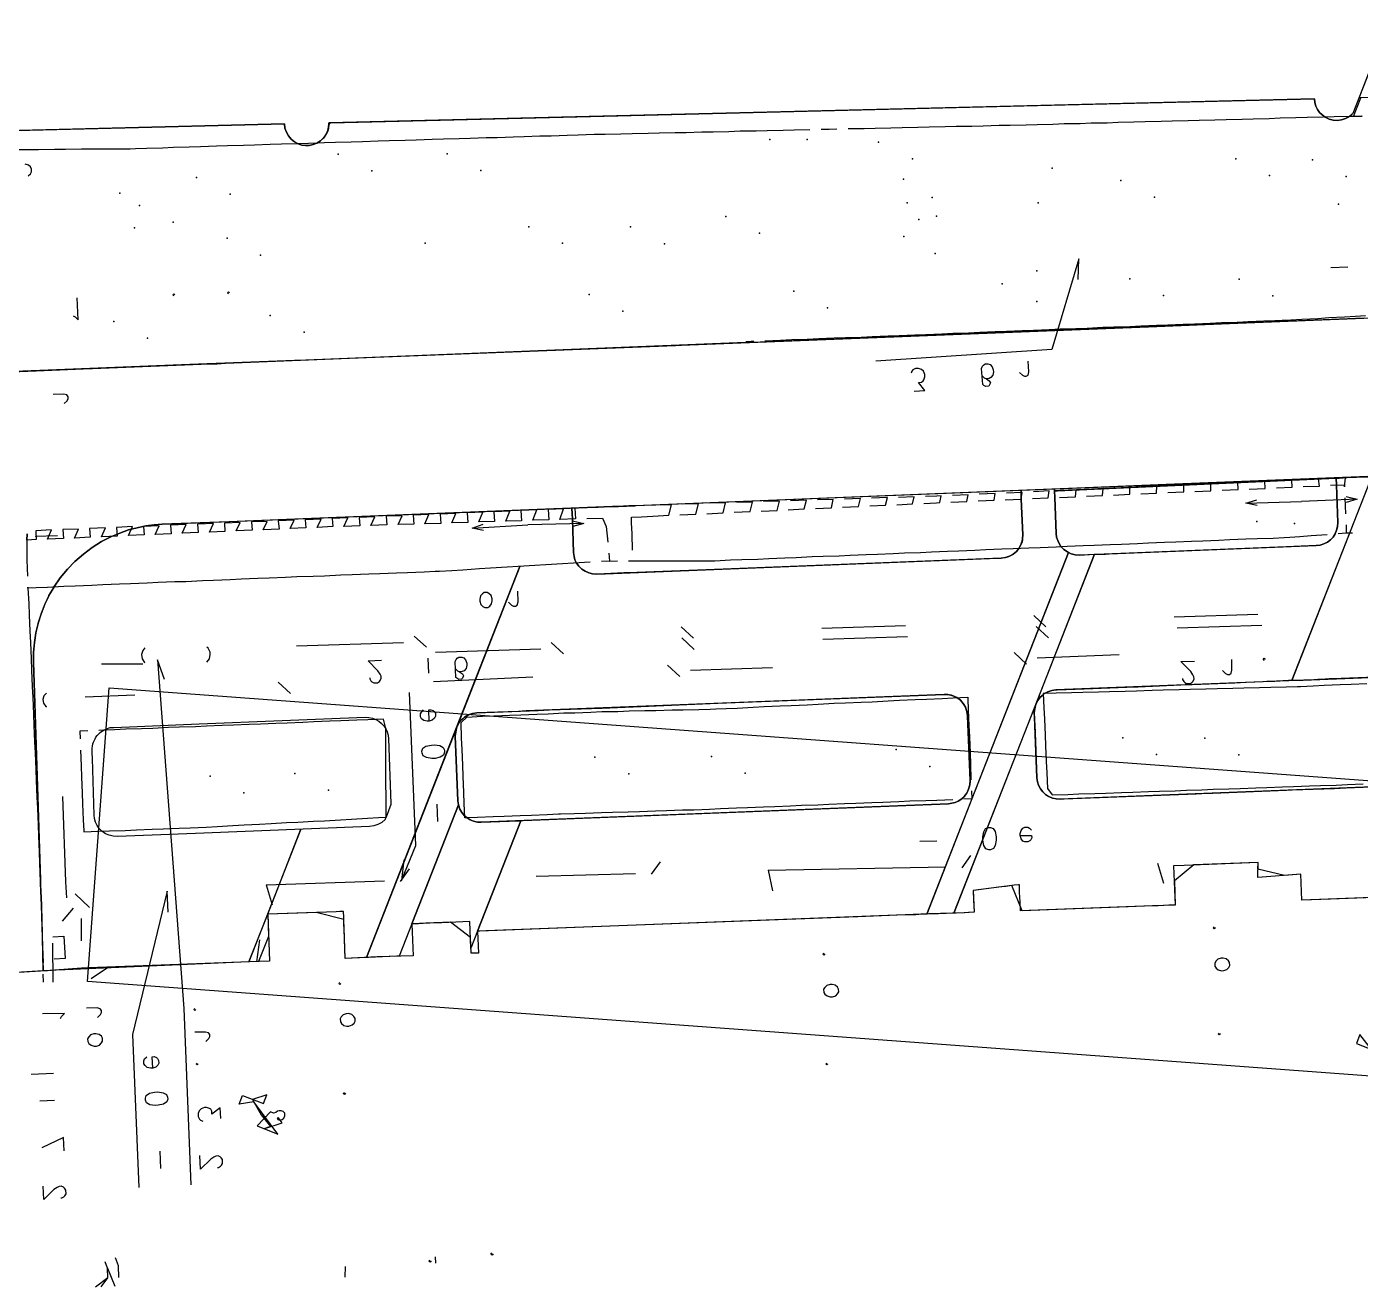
# Model space of a CAD drawing. Header units: metres. Extents: x 131 to 658, y 22 to 173.
# Drawn here: x 245 to 307.7, y 30.3 to 89.5 of the extents above; entities that cross this region are included whole.
import ezdxf

# ---------------------------------------------------------------- set-up
doc = ezdxf.new("R2010")
doc.units = ezdxf.units.M
for name, color, linetype in [('BOUNDARY', 7, 'Continuous'), ('BUILDING', 7, 'Continuous'), ('CURB', 7, 'Continuous'), ('ELECTR_CABLE', 7, 'Continuous'), ('ELECTR_CABLE_COMM', 7, 'Continuous'), ('GAS', 7, 'Continuous'), ('GRASS', 7, 'Continuous'), ('HEAT', 7, 'Continuous'), ('OVERHEAD_POWER_LINE', 7, 'Continuous'), ('ROAD', 7, 'Continuous'), ('SEWER', 7, 'Continuous'), ('SIDEWALK_PATH', 7, 'Continuous'), ('TREE', 7, 'Continuous'), ('WATER_PIPELINE', 7, 'Continuous')]:
    doc.layers.add(name, color=color, linetype=linetype)

msp = doc.modelspace()

# ---------------------------------------------------------------- linework, layer by layer
at = {"layer": 'BOUNDARY'}
msp.add_lwpolyline([(307.935, 48.589), (306.271, 48.522), (304.928, 48.467), (304.928, 48.467), (304.884, 49.699), (304.884, 49.699), (304.118, 49.632), (302.864, 49.932), (302.875, 50.242), (302.875, 50.242), (299.857, 50.131), (298.936, 49.377), (298.969, 48.245), (298.969, 48.245), (297.904, 48.212), (297.904, 48.212), (296.772, 48.167), (295.107, 48.101), (291.778, 47.979), (291.301, 49.155), (289.481, 48.933), (289.481, 48.933), (289.526, 47.901), (289.526, 47.901), (289.06, 47.879), (287.395, 47.823), (284.066, 47.69), (282.402, 47.624), (279.072, 47.502), (277.408, 47.435), (274.079, 47.313), (272.414, 47.246), (269.085, 47.124), (267.421, 47.058), (266.189, 47.013), (266.189, 47.013), (266.234, 45.981), (266.234, 45.981), (265.89, 45.981), (265.89, 45.981), (265.867, 46.714), (264.924, 47.435), (263.115, 47.357), (263.115, 47.357), (263.171, 45.859), (263.171, 45.859), (263.149, 45.859), (261.484, 45.804), (259.975, 45.737), (259.975, 45.737), (259.908, 47.568), (258.61, 47.89), (256.335, 47.812), (256.335, 47.812), (256.369, 46.758), (255.902, 45.593), (252.573, 45.46), (250.909, 45.404), (247.913, 45.293), (247.913, 45.293), (247.58, 45.271), (245.915, 45.16), (242.586, 44.949)], dxfattribs=at)
at = {"layer": 'BUILDING'}
for points in [[(366.981, 35.872), (247.865, 44.644), (248.882, 58.456), (367.998, 49.685)], [(255.681, 39.001), (254.993, 38.89), (255.159, 39.29), (256.135, 38.913), (256.291, 39.323), (255.625, 39.112), (255.625, 39.112), (255.969, 38.502), (256.036, 38.391), (256.468, 37.836), (256.158, 37.736), (257.012, 38.003), (256.879, 38.191), (256.846, 38.247), (256.846, 38.247), (256.779, 38.225), (256.779, 38.225), (256.812, 38.169), (256.812, 38.169), (256.857, 38.158), (256.857, 38.158), (256.968, 38.158), (256.968, 38.158), (257.023, 38.169), (257.023, 38.169), (257.101, 38.225), (257.101, 38.225), (257.145, 38.347), (257.145, 38.347), (257.145, 38.469), (257.145, 38.469), (257.068, 38.546), (257.068, 38.546), (256.968, 38.58), (256.968, 38.58), (256.868, 38.58), (256.868, 38.58), (256.801, 38.558), (256.801, 38.558), (256.724, 38.502), (256.724, 38.502), (256.602, 38.469), (256.602, 38.469), (256.468, 38.524), (255.836, 37.87), (256.812, 37.481)]]:
    msp.add_lwpolyline(points, close=True, dxfattribs=at)
msp.add_lwpolyline([(308.091, 41.598), (307.658, 42.153), (307.502, 41.742), (308.479, 41.354)], dxfattribs=at)
at = {"layer": 'CURB'}
for points in [[(307.713, 85.308), (307.192, 85.297), (306.448, 85.275), (305.927, 85.264), (305.183, 85.242), (304.651, 85.231), (303.907, 85.208), (303.385, 85.186), (302.642, 85.175), (302.12, 85.153), (301.377, 85.142), (300.844, 85.12), (300.101, 85.108), (299.579, 85.086), (298.836, 85.075), (298.314, 85.053), (297.571, 85.042), (297.038, 85.02), (296.295, 85.009), (295.773, 84.986), (295.03, 84.975), (294.508, 84.953), (293.754, 84.942), (293.232, 84.92), (292.488, 84.909), (291.967, 84.887), (291.223, 84.875), (290.702, 84.864), (289.947, 84.842), (289.426, 84.831), (288.682, 84.82), (288.161, 84.809), (287.417, 84.787), (286.885, 84.776), (286.141, 84.764), (285.62, 84.753), (284.876, 84.731), (284.355, 84.72), (283.611, 84.709)], [(281.813, 84.665), (281.07, 84.654), (280.548, 84.642), (279.805, 84.62), (279.283, 84.609), (278.54, 84.598), (278.007, 84.576), (277.264, 84.565), (276.742, 84.554), (275.999, 84.531), (275.477, 84.52), (274.734, 84.509), (274.212, 84.498), (273.458, 84.476), (272.936, 84.465), (272.193, 84.454), (271.671, 84.443), (270.927, 84.42), (270.406, 84.398), (269.662, 84.376), (269.13, 84.365), (268.386, 84.343), (267.865, 84.321), (267.121, 84.298), (266.6, 84.287), (265.856, 84.265), (265.335, 84.243), (264.591, 84.221), (264.07, 84.21), (263.315, 84.187), (262.794, 84.165), (262.05, 84.143), (261.529, 84.132), (260.785, 84.11), (260.263, 84.088), (259.52, 84.065), (258.998, 84.054), (258.255, 84.021), (257.722, 84.01), (256.979, 83.988), (256.457, 83.977), (255.714, 83.943), (255.192, 83.932), (254.449, 83.91), (253.927, 83.899), (253.184, 83.866), (252.651, 83.855), (251.908, 83.832), (251.386, 83.81), (250.643, 83.788), (250.121, 83.777), (249.877, 83.766), (249.877, 83.766), (249.378, 83.766), (248.856, 83.766), (248.101, 83.755), (247.58, 83.755), (246.836, 83.744), (246.315, 83.744), (245.571, 83.732), (245.05, 83.732), (244.306, 83.721)], [(282.712, 84.687), (282.335, 84.676)], [(283.078, 84.698), (282.712, 84.687)], [(279.694, 74.755), (280.437, 74.788), (280.959, 74.811), (281.691, 74.833), (282.224, 74.855), (282.956, 74.888), (283.478, 74.911), (284.221, 74.933), (284.743, 74.955), (285.486, 74.988), (286.008, 75.01), (286.74, 75.033), (287.262, 75.055), (288.005, 75.088), (288.527, 75.11), (289.27, 75.132), (289.792, 75.155), (290.524, 75.188), (291.057, 75.21), (291.789, 75.232), (292.311, 75.255), (293.054, 75.288), (293.576, 75.31), (294.02, 75.321), (294.02, 75.321), (294.308, 75.332), (294.841, 75.354), (295.573, 75.388), (296.095, 75.41), (296.838, 75.432), (297.36, 75.454), (298.092, 75.488), (298.625, 75.51), (299.357, 75.532), (299.879, 75.554), (300.622, 75.587), (301.144, 75.61), (301.887, 75.632), (302.409, 75.654), (303.141, 75.687), (303.663, 75.71), (304.007, 75.721), (304.007, 75.721), (304.029, 75.721), (304.029, 75.721), (304.406, 75.743), (304.928, 75.776), (305.671, 75.809), (306.193, 75.843), (306.925, 75.887), (307.447, 75.909), (307.913, 75.943)], [(278.806, 74.722), (279.05, 74.733), (279.05, 74.733), (279.106, 74.733), (279.106, 74.733), (279.172, 74.733)], [(306.271, 67.964), (306.925, 67.986), (306.925, 67.986), (306.936, 67.897), (306.981, 68.319), (306.237, 68.286)], [(308.246, 68.375), (307.502, 68.352)], [(292.267, 67.343), (293.01, 67.376), (293.054, 67.698), (292.311, 67.664)], [(293.532, 67.398), (294.286, 67.431), (294.319, 67.753), (293.576, 67.72)], [(294.808, 67.454), (295.562, 67.487), (295.584, 67.809), (294.841, 67.775)], [(296.084, 67.509), (296.838, 67.542), (296.85, 67.864), (296.106, 67.831)], [(297.36, 67.565), (298.103, 67.598), (298.115, 67.92), (297.371, 67.886)], [(298.625, 67.62), (299.38, 67.653), (299.38, 67.975), (298.636, 67.942)], [(299.901, 67.675), (300.656, 67.709), (300.645, 68.042), (299.901, 68.008)], [(301.177, 67.731), (301.932, 67.764), (301.921, 68.097), (301.177, 68.064)], [(302.453, 67.786), (303.197, 67.82), (303.186, 68.153), (302.442, 68.119)], [(303.73, 67.842), (304.473, 67.875), (304.451, 68.208), (303.707, 68.175)], [(304.995, 67.909), (305.749, 67.931), (305.716, 68.264), (304.972, 68.23)], [(273.48, 64.923), (273.458, 65.678), (273.435, 66.2), (273.435, 66.211), (273.435, 66.211), (273.424, 66.466), (273.424, 66.466), (273.901, 66.488), (274.434, 66.51), (275.178, 66.555), (275.311, 67.054), (274.567, 67.032), (274.046, 67.021), (273.302, 66.999), (272.781, 66.976), (272.747, 66.976), (272.747, 66.976), (272.037, 66.943), (271.516, 66.921), (270.772, 66.888), (270.805, 66.388), (270.062, 66.355), (270.239, 66.865), (269.507, 66.832), (269.54, 66.344), (268.797, 66.322), (268.974, 66.81), (268.231, 66.777), (268.264, 66.299), (267.521, 66.277), (267.709, 66.754), (266.966, 66.721), (266.999, 66.266), (266.256, 66.244), (266.444, 66.699), (265.701, 66.666), (265.734, 66.222), (264.991, 66.2), (265.179, 66.643), (264.436, 66.61), (264.469, 66.177), (263.726, 66.155), (263.914, 66.588), (263.171, 66.566), (263.204, 66.144), (262.461, 66.122), (262.649, 66.532), (261.906, 66.51), (261.928, 66.1), (261.185, 66.078), (261.373, 66.477), (260.641, 66.455), (260.663, 66.055), (259.919, 66.033), (260.108, 66.433), (259.365, 66.399), (259.398, 66.022), (258.654, 65.989), (258.843, 66.377), (258.1, 66.344), (258.133, 65.967), (257.389, 65.933), (257.578, 66.322), (256.835, 66.288), (256.868, 65.911), (256.124, 65.878), (256.313, 66.266), (255.57, 66.244), (255.603, 65.856), (254.859, 65.822), (255.048, 66.222), (254.305, 66.188), (254.327, 65.8), (253.594, 65.767), (253.783, 66.166), (253.039, 66.144), (253.062, 65.745), (252.318, 65.711), (252.507, 66.122), (251.763, 66.089), (251.797, 65.689), (251.053, 65.656), (251.242, 66.066), (250.498, 66.033), (250.532, 65.634), (249.788, 65.6), (249.977, 66.022), (249.233, 65.989), (249.267, 65.578), (248.523, 65.545), (248.712, 65.967), (247.968, 65.933), (248.002, 65.523), (247.258, 65.489), (247.447, 65.911), (246.703, 65.889), (246.737, 65.467), (245.993, 65.434), (246.182, 65.867), (245.438, 65.833), (245.46, 65.412), (245.017, 65.39), (245.017, 65.39), (245.039, 65.678), (245.017, 65.39), (245.017, 65.101), (245.017, 65.101), (245.017, 65.001), (245.017, 64.48), (245.017, 64.446), (245.017, 64.446), (245.05, 63.703)], [(275.699, 66.577), (276.454, 66.61), (276.576, 67.098), (275.832, 67.076)], [(276.975, 66.632), (277.73, 66.666), (277.852, 67.143), (277.108, 67.121)], [(278.251, 66.699), (279.006, 66.732), (279.117, 67.176), (278.373, 67.154)], [(279.527, 66.754), (280.271, 66.788), (280.382, 67.221), (279.638, 67.198)], [(280.792, 66.81), (281.547, 66.854), (281.647, 67.265), (280.903, 67.232)], [(282.069, 66.876), (282.823, 66.91), (282.912, 67.298), (282.168, 67.276)], [(283.345, 66.932), (284.099, 66.965), (284.188, 67.343), (283.445, 67.32)], [(284.621, 66.999), (285.364, 67.032), (285.453, 67.387), (284.71, 67.354)], [(285.897, 67.054), (286.64, 67.087), (286.718, 67.42), (285.975, 67.398)], [(287.162, 67.11), (287.761, 67.143), (287.761, 67.143), (287.917, 67.154), (287.983, 67.465), (287.783, 67.454), (287.783, 67.454), (287.24, 67.442)], [(288.438, 67.176), (289.193, 67.209), (289.248, 67.52), (288.505, 67.487)], [(289.714, 67.232), (290.469, 67.265), (290.513, 67.576), (289.77, 67.542)], [(290.99, 67.287), (291.734, 67.32), (291.778, 67.631), (291.046, 67.598)], [(306.948, 67.376), (306.981, 66.621)], [(271.327, 66.399), (272.07, 66.422), (272.237, 66.033), (272.315, 65.301)], [(307.003, 66.1), (307.014, 65.722)], [(273.291, 64.413), (273.502, 64.413), (273.513, 64.413), (274.268, 64.413), (274.789, 64.413), (275.544, 64.413), (276.065, 64.413), (276.82, 64.413), (277.341, 64.424), (278.085, 64.457), (278.618, 64.48), (279.361, 64.502), (279.883, 64.524), (280.637, 64.557), (281.159, 64.579), (281.913, 64.613), (282.435, 64.635), (283.189, 64.657), (283.711, 64.679), (284.454, 64.713), (284.987, 64.735), (285.731, 64.768), (286.263, 64.79), (287.007, 64.813), (287.528, 64.835), (288.283, 64.868), (288.804, 64.89), (289.559, 64.923), (290.08, 64.946), (290.835, 64.979), (291.357, 64.99), (292.1, 65.023), (292.633, 65.046), (293.376, 65.079), (293.898, 65.101), (294.652, 65.134), (295.174, 65.157), (295.928, 65.179), (296.45, 65.201), (297.205, 65.234), (297.726, 65.256), (298.47, 65.29), (299.002, 65.312), (299.746, 65.334), (300.267, 65.356), (301.022, 65.39), (301.543, 65.412), (302.298, 65.445), (302.82, 65.467), (303.574, 65.489), (304.096, 65.512), (304.362, 65.523), (304.362, 65.523), (304.839, 65.567), (305.361, 65.6), (306.115, 65.656)], [(307.014, 65.722), (306.637, 65.689)], [(307.303, 65.722), (307.014, 65.722)], [(272.359, 64.779), (272.403, 64.402)], [(271.482, 64.346), (270.706, 64.302), (270.184, 64.269), (269.407, 64.224), (268.886, 64.191), (268.109, 64.147), (267.587, 64.113), (266.811, 64.069), (266.289, 64.036), (265.512, 63.98), (264.98, 63.947), (264.414, 63.914), (264.414, 63.914), (264.203, 63.914), (263.681, 63.891), (262.905, 63.858), (262.383, 63.836), (261.606, 63.803), (261.085, 63.792), (260.308, 63.758), (259.775, 63.736), (258.998, 63.703), (258.477, 63.681), (257.7, 63.658), (257.179, 63.636), (256.402, 63.603), (255.869, 63.581), (255.092, 63.547), (254.571, 63.525), (253.794, 63.492), (253.273, 63.47), (252.496, 63.436), (251.974, 63.425), (251.186, 63.392), (250.665, 63.37), (249.888, 63.337), (249.366, 63.314), (248.59, 63.281), (248.068, 63.259), (247.291, 63.226), (246.759, 63.203), (245.982, 63.17), (245.46, 63.148), (245.072, 63.137), (245.072, 63.181), (245.072, 63.137), (245.072, 63.137), (245.105, 62.405), (245.128, 61.883), (245.161, 61.106), (245.183, 60.585), (245.216, 59.808), (245.238, 59.286), (245.272, 58.51), (245.294, 57.988), (245.327, 57.211), (245.349, 56.69), (245.383, 55.913), (245.405, 55.391), (245.438, 54.615), (245.46, 54.093), (245.494, 53.316), (245.516, 52.795), (245.549, 52.018), (245.571, 51.496), (245.594, 50.72), (245.616, 50.198), (245.649, 49.421), (245.671, 48.9), (245.705, 48.245), (245.705, 48.245), (245.705, 48.123), (245.727, 47.601), (245.738, 46.825), (245.76, 46.303), (245.782, 45.526)], [(272.403, 64.402), (272.015, 64.38)], [(272.403, 64.402), (272.77, 64.413)], [(307.98, 58.643), (307.247, 58.609), (306.726, 58.587), (305.982, 58.554), (305.461, 58.532), (304.861, 58.498), (304.861, 58.498), (304.728, 58.498), (304.196, 58.487), (303.463, 58.465), (302.942, 58.454), (302.198, 58.432), (301.677, 58.421), (300.944, 58.399), (300.412, 58.387), (299.679, 58.365), (299.158, 58.354), (298.414, 58.332), (297.893, 58.321), (297.16, 58.299), (296.628, 58.276), (295.895, 58.265), (295.374, 58.243), (294.63, 58.232), (294.109, 58.21), (293.376, 58.199), (292.844, 58.177), (292.777, 58.177), (292.777, 58.177), (292.81, 57.511), (292.832, 56.978), (292.866, 56.246), (292.888, 55.724), (292.921, 54.981), (292.943, 54.459), (292.977, 53.727), (293.199, 53.416), (293.931, 53.438), (294.453, 53.461), (295.196, 53.483), (295.718, 53.505), (296.45, 53.527), (296.983, 53.549), (297.715, 53.571), (298.237, 53.594), (298.98, 53.616), (299.502, 53.638), (300.234, 53.66), (300.767, 53.682), (301.499, 53.705), (302.021, 53.727), (302.764, 53.749), (303.286, 53.771), (304.018, 53.793), (304.54, 53.816), (305.283, 53.838), (305.805, 53.86), (306.537, 53.882), (307.07, 53.904), (307.802, 53.938)], [(288.527, 53.194), (287.783, 53.161), (287.262, 53.139), (286.507, 53.117), (285.986, 53.094), (285.242, 53.061), (284.721, 53.039), (283.966, 53.017), (283.445, 52.994), (282.701, 52.961), (282.18, 52.939), (281.425, 52.917), (280.903, 52.895), (280.16, 52.861), (279.638, 52.839), (278.884, 52.806), (278.362, 52.795), (277.619, 52.761), (277.097, 52.739), (276.354, 52.706), (275.821, 52.695), (275.078, 52.673), (274.556, 52.65), (273.813, 52.628), (273.28, 52.606), (272.536, 52.584), (272.015, 52.573), (271.271, 52.539), (270.739, 52.528), (270.095, 52.506), (270.095, 52.506), (269.995, 52.506), (269.474, 52.484), (268.73, 52.451), (268.198, 52.44), (267.454, 52.406), (266.933, 52.384), (266.189, 52.362), (265.657, 52.34), (265.601, 52.34), (265.601, 52.34), (265.568, 53.017), (265.546, 53.538), (265.523, 54.293), (265.501, 54.814), (265.468, 55.558), (265.446, 56.079), (265.423, 56.823), (265.69, 57.078), (266.433, 57.111), (266.966, 57.134), (267.709, 57.167), (268.231, 57.178), (268.974, 57.211), (269.507, 57.233), (270.251, 57.267), (270.772, 57.278), (271.516, 57.311), (272.037, 57.333), (272.792, 57.344), (273.313, 57.367), (274.057, 57.378), (274.578, 57.389), (275.333, 57.411), (275.854, 57.422), (276.598, 57.433), (277.131, 57.444), (277.386, 57.455), (277.386, 57.455), (277.874, 57.478), (278.396, 57.5), (279.139, 57.533), (279.661, 57.566), (280.415, 57.6), (280.937, 57.622), (281.68, 57.655), (282.202, 57.677), (282.945, 57.722), (283.478, 57.744), (284.221, 57.777), (284.743, 57.799), (285.486, 57.833), (286.019, 57.866), (286.763, 57.899), (287.284, 57.921), (288.028, 57.955), (288.549, 57.977), (289.226, 58.01), (289.226, 58.01), (289.226, 57.932), (289.248, 57.411), (289.282, 56.667), (289.304, 56.146), (289.337, 55.391), (289.359, 54.87), (289.381, 54.126)], [(247.88, 56.434), (247.513, 56.412)], [(247.513, 56.412), (247.524, 56.046)], [(247.547, 55.524), (247.569, 54.781), (247.591, 54.259), (247.624, 53.516), (247.635, 52.994), (247.669, 52.251), (247.691, 51.729), (247.691, 51.685), (247.691, 51.685), (248.379, 51.707), (248.9, 51.729), (249.644, 51.752), (250.165, 51.774), (250.909, 51.807), (251.43, 51.818), (252.174, 51.851), (252.695, 51.874), (253.062, 51.885), (253.062, 51.885), (253.439, 51.907), (253.961, 51.929), (254.704, 51.974), (255.226, 52.007), (255.958, 52.04), (256.491, 52.073), (257.223, 52.118), (257.745, 52.14), (258.488, 52.184), (259.01, 52.207), (259.753, 52.251), (260.275, 52.284), (261.018, 52.318), (261.54, 52.351), (261.895, 52.373), (261.895, 52.373), (261.895, 52.75), (261.895, 53.283), (261.884, 54.015), (261.884, 54.548), (261.884, 55.28), (261.884, 55.813), (261.884, 56.545), (261.784, 56.978), (261.04, 56.945), (260.519, 56.923), (259.775, 56.901), (259.254, 56.878), (258.51, 56.845), (257.989, 56.823), (257.245, 56.79), (256.724, 56.778), (255.991, 56.745), (255.459, 56.723), (254.726, 56.69), (254.194, 56.679), (253.461, 56.645), (252.94, 56.623), (252.196, 56.601), (251.675, 56.579), (250.931, 56.545), (250.41, 56.523), (249.666, 56.501), (249.145, 56.479), (248.401, 56.446)], [(289.404, 53.605), (289.426, 53.227)], [(289.426, 53.227), (289.048, 53.216)], [(245.804, 44.616), (245.793, 44.994)]]:
    msp.add_lwpolyline(points, dxfattribs=at)
at = {"layer": 'ELECTR_CABLE'}
for points in [[(245.083, 82.512), (245.183, 82.601), (245.183, 82.601), (245.238, 82.689), (245.238, 82.689), (245.238, 82.823), (245.238, 82.823), (245.183, 82.922), (245.183, 82.922), (245.094, 83.011), (245.094, 83.011), (244.939, 83.056)], [(247.203, 75.92), (247.291, 75.876), (247.291, 75.876), (247.436, 75.732), (247.436, 75.732), (247.391, 76.775)], [(251.93, 76.864), (251.885, 76.908), (251.885, 76.908), (251.93, 76.963), (251.93, 76.963), (251.974, 76.908)], [(254.493, 76.963), (254.449, 77.008), (254.449, 77.008), (254.493, 77.063), (254.493, 77.063), (254.538, 77.008)], [(246.77, 71.803), (246.914, 71.937), (246.914, 71.937), (246.958, 72.036), (246.958, 72.036), (246.958, 72.125), (246.958, 72.125), (246.903, 72.214), (246.903, 72.214), (246.759, 72.247), (246.759, 72.247), (246.259, 72.236)], [(245.416, 65.578), (246.459, 65.6)], [(246.259, 44.616), (246.237, 46.447)], [(246.603, 42.907), (246.648, 43.007), (246.648, 43.007), (246.792, 43.141), (246.792, 43.141), (245.749, 43.129)], [(259.98, 30.755), (259.997, 31.256)]]:
    msp.add_lwpolyline(points, dxfattribs=at)
at = {"layer": 'ELECTR_CABLE_COMM'}
for points in [[(266.544, 62.227), (266.677, 62.227), (266.677, 62.227), (266.766, 62.282), (266.766, 62.282), (266.844, 62.393), (266.844, 62.393), (266.888, 62.538), (266.888, 62.538), (266.877, 62.638), (266.877, 62.638), (266.833, 62.793), (266.833, 62.793), (266.733, 62.882), (266.733, 62.882), (266.644, 62.926), (266.644, 62.926), (266.511, 62.926), (266.511, 62.926), (266.422, 62.871), (266.422, 62.871), (266.333, 62.771), (266.333, 62.771), (266.3, 62.615), (266.3, 62.615), (266.3, 62.515), (266.3, 62.515), (266.356, 62.371), (266.356, 62.371), (266.444, 62.271), (266.444, 62.271), (266.544, 62.227)], [(267.654, 62.471), (267.798, 62.327), (267.798, 62.327), (267.887, 62.282), (267.887, 62.282), (267.976, 62.282), (267.976, 62.282), (268.064, 62.338), (268.064, 62.338), (268.098, 62.493), (268.098, 62.493), (268.087, 62.993)], [(292.333, 61.85), (292.899, 61.317)], [(298.925, 61.783), (302.864, 61.916)], [(263.215, 60.884), (263.792, 60.352)], [(275.766, 61.317), (276.343, 60.784)], [(275.799, 60.795), (276.376, 60.252)], [(282.368, 61.25), (286.308, 61.384)], [(282.424, 60.729), (286.396, 60.862)], [(292.444, 61.328), (293.021, 60.795)], [(299.069, 61.262), (303.041, 61.395)], [(250.565, 60.329), (250.465, 60.207), (250.465, 60.207), (250.41, 60.019), (250.41, 60.019), (250.432, 59.819), (250.432, 59.819), (250.543, 59.641), (250.543, 59.641), (250.565, 59.619)], [(253.639, 60.008), (253.628, 60.119), (253.628, 60.119), (253.539, 60.307), (253.539, 60.307), (253.472, 60.363)], [(257.689, 60.418), (262.716, 60.585)], [(264.225, 60.119), (269.163, 60.285)], [(269.662, 60.585), (270.239, 60.052)], [(250.465, 59.564), (248.534, 59.564)], [(251.486, 58.842), (251.153, 59.763), (251.153, 59.763), (252.396, 43.385), (252.396, 43.385), (252.729, 35.095)], [(253.483, 59.653), (253.594, 59.819), (253.594, 59.819), (253.639, 60.008)], [(261.129, 58.92), (261.129, 58.876), (261.129, 58.876), (261.185, 58.776), (261.185, 58.776), (261.229, 58.731), (261.229, 58.731), (261.318, 58.687), (261.318, 58.687), (261.495, 58.687), (261.495, 58.687), (261.584, 58.743), (261.584, 58.743), (261.628, 58.798), (261.628, 58.798), (261.673, 58.898), (261.673, 58.898), (261.673, 58.998), (261.673, 58.998), (261.617, 59.098), (261.617, 59.098), (261.517, 59.242), (261.517, 59.242), (261.051, 59.719), (261.051, 59.719), (261.684, 59.752)], [(263.914, 59.142), (263.881, 59.841)], [(265.157, 59.342), (265.257, 59.242), (265.257, 59.242), (265.346, 59.198), (265.346, 59.198), (265.49, 59.109), (265.49, 59.109), (265.534, 59.009), (265.534, 59.009), (265.49, 58.909), (265.49, 58.909), (265.446, 58.854), (265.446, 58.854), (265.312, 58.842), (265.312, 58.842), (265.224, 58.898), (265.224, 58.898), (265.179, 58.942), (265.179, 58.942), (265.146, 59.686), (265.146, 59.686), (265.19, 59.786), (265.19, 59.786), (265.235, 59.841), (265.235, 59.841), (265.324, 59.897), (265.324, 59.897), (265.457, 59.897), (265.457, 59.897), (265.546, 59.852), (265.546, 59.852), (265.634, 59.763), (265.634, 59.763), (265.69, 59.608), (265.69, 59.608), (265.69, 59.508), (265.69, 59.508), (265.657, 59.364), (265.657, 59.364), (265.568, 59.253), (265.568, 59.253), (265.479, 59.209), (265.479, 59.209), (265.346, 59.198)], [(291.412, 60.107), (291.989, 59.564)], [(292.488, 59.863), (296.339, 60.008)], [(299.324, 58.887), (299.324, 58.842), (299.324, 58.842), (299.38, 58.743), (299.38, 58.743), (299.424, 58.698), (299.424, 58.698), (299.513, 58.654), (299.513, 58.654), (299.69, 58.654), (299.69, 58.654), (299.779, 58.709), (299.779, 58.709), (299.823, 58.765), (299.823, 58.765), (299.868, 58.865), (299.868, 58.865), (299.857, 58.965), (299.857, 58.965), (299.812, 59.064), (299.812, 59.064), (299.712, 59.209), (299.712, 59.209), (299.246, 59.686), (299.246, 59.686), (299.879, 59.708)], [(301.199, 59.264), (301.344, 59.12), (301.344, 59.12), (301.432, 59.075), (301.432, 59.075), (301.521, 59.075), (301.521, 59.075), (301.61, 59.131), (301.61, 59.131), (301.643, 59.275), (301.643, 59.275), (301.632, 59.775)], [(303.164, 59.741), (303.108, 59.786), (303.108, 59.786), (303.152, 59.841), (303.152, 59.841), (303.208, 59.786)], [(264.125, 58.754), (268.797, 58.965)], [(275.122, 59.508), (275.699, 58.976)], [(276.198, 59.275), (280.049, 59.408)], [(256.823, 58.709), (257.401, 58.177)], [(245.938, 58.199), (245.815, 58.066), (245.815, 58.066), (245.771, 57.899), (245.771, 57.899), (245.804, 57.722), (245.804, 57.722), (245.915, 57.566), (245.915, 57.566), (245.938, 57.555)], [(247.757, 58.021), (250.088, 58.121)], [(246.892, 48.578), (246.847, 49.333), (246.847, 49.333), (246.714, 53.338)], [(246.692, 47.49), (247.214, 48.09)], [(248.334, 42.963), (248.479, 43.107), (248.479, 43.107), (248.534, 43.196), (248.534, 43.196), (248.523, 43.285), (248.523, 43.285), (248.468, 43.374), (248.468, 43.374), (248.323, 43.418), (248.323, 43.418), (247.824, 43.396)], [(252.962, 43.34), (252.917, 43.296), (252.917, 43.296), (252.862, 43.34), (252.862, 43.34), (252.917, 43.385)], [(248.579, 41.853), (248.567, 41.986), (248.567, 41.986), (248.523, 42.075), (248.523, 42.075), (248.412, 42.164), (248.412, 42.164), (248.268, 42.197), (248.268, 42.197), (248.168, 42.197), (248.168, 42.197), (248.013, 42.142), (248.013, 42.142), (247.924, 42.053), (247.924, 42.053), (247.868, 41.964), (247.868, 41.964), (247.88, 41.831), (247.88, 41.831), (247.935, 41.742), (247.935, 41.742), (248.035, 41.654), (248.035, 41.654), (248.19, 41.609), (248.19, 41.609), (248.29, 41.62), (248.29, 41.62), (248.434, 41.665), (248.434, 41.665), (248.534, 41.765), (248.534, 41.765), (248.579, 41.853)], [(253.428, 41.831), (253.572, 41.975), (253.572, 41.975), (253.617, 42.064), (253.617, 42.064), (253.617, 42.153), (253.617, 42.153), (253.561, 42.242), (253.561, 42.242), (253.406, 42.275), (253.406, 42.275), (252.906, 42.264)], [(253.073, 40.777), (253.028, 40.733), (253.028, 40.733), (252.973, 40.777), (252.973, 40.777), (253.017, 40.821)], [(254.127, 38.214), (254.105, 38.713), (254.105, 38.713), (253.716, 38.424), (253.716, 38.424), (253.716, 38.558), (253.716, 38.558), (253.661, 38.646), (253.661, 38.646), (253.605, 38.691), (253.605, 38.691), (253.461, 38.724), (253.461, 38.724), (253.361, 38.724), (253.361, 38.724), (253.206, 38.669), (253.206, 38.669), (253.117, 38.58), (253.117, 38.58), (253.073, 38.447), (253.073, 38.447), (253.073, 38.313), (253.073, 38.313), (253.128, 38.18), (253.128, 38.18), (253.184, 38.136), (253.184, 38.136), (253.284, 38.092)], [(253.972, 35.917), (254.027, 35.917), (254.027, 35.917), (254.116, 35.972), (254.116, 35.972), (254.171, 36.016), (254.171, 36.016), (254.216, 36.105), (254.216, 36.105), (254.205, 36.283), (254.205, 36.283), (254.149, 36.371), (254.149, 36.371), (254.105, 36.416), (254.105, 36.416), (254.005, 36.46), (254.005, 36.46), (253.905, 36.449), (253.905, 36.449), (253.805, 36.405), (253.805, 36.405), (253.661, 36.305), (253.661, 36.305), (253.173, 35.839), (253.173, 35.839), (253.15, 36.471)], [(264.014, 31.522), (263.97, 31.467), (263.97, 31.467), (263.914, 31.511), (263.914, 31.511), (263.959, 31.555)], [(264.236, 31.411), (264.225, 31.711)], [(266.922, 31.855), (266.877, 31.8), (266.877, 31.8), (266.822, 31.844), (266.822, 31.844), (266.866, 31.899)]]:
    msp.add_lwpolyline(points, dxfattribs=at)
at = {"layer": 'GAS'}
for points in [[(247.591, 46.569), (247.591, 47.613)], [(246.237, 46.747), (246.759, 46.78), (246.759, 46.78), (246.825, 45.726), (246.825, 45.726), (246.304, 45.693)], [(248.856, 45.327), (248.035, 44.783)], [(246.27, 40.322), (245.227, 40.278)], [(246.326, 39.057), (245.627, 39.035)], [(246.77, 36.693), (246.748, 37.326), (246.748, 37.326), (245.716, 36.838)], [(246.614, 34.485), (246.659, 34.485), (246.659, 34.485), (246.759, 34.541), (246.759, 34.541), (246.803, 34.585), (246.803, 34.585), (246.859, 34.674), (246.859, 34.674), (246.847, 34.851), (246.847, 34.851), (246.792, 34.94), (246.792, 34.94), (246.737, 34.984), (246.737, 34.984), (246.637, 35.029), (246.637, 35.029), (246.537, 35.018), (246.537, 35.018), (246.437, 34.973), (246.437, 34.973), (246.293, 34.873), (246.293, 34.873), (245.815, 34.407), (245.815, 34.407), (245.793, 35.04)]]:
    msp.add_lwpolyline(points, dxfattribs=at)
at = {"layer": 'GRASS'}
for points in [[(238.114, 84.476), (250.265, 84.776), (257.123, 84.942), (257.145, 84.742), (257.212, 84.554), (257.312, 84.387), (257.434, 84.232), (257.589, 84.11), (257.767, 84.01), (257.933, 83.954), (258.111, 83.932), (258.288, 83.932), (258.466, 83.977), (258.643, 84.043), (258.81, 84.143), (258.954, 84.276), (259.065, 84.432), (259.133, 84.568), (259.159, 84.635), (259.176, 84.72), (259.198, 84.798), (259.209, 84.942), (259.209, 84.998), (259.231, 84.998), (259.276, 84.998), (259.287, 84.998), (259.298, 84.998), (272.148, 85.308), (292.5, 85.808), (305.516, 86.129), (305.538, 85.952), (305.583, 85.785), (305.66, 85.63), (305.76, 85.486), (305.882, 85.364), (306.027, 85.264), (306.204, 85.175), (306.393, 85.12), (306.592, 85.108), (306.792, 85.131), (306.981, 85.197), (307.158, 85.286), (307.768, 85.308), (307.347, 85.297), (307.702, 86.174)], [(307.857, 75.82), (304.007, 75.665), (303.985, 75.665), (293.998, 75.266), (279.084, 74.678), (279.028, 74.678), (278.784, 74.666), (278.407, 74.655), (258.122, 73.845), (257.6, 73.823), (252.673, 73.634), (238.159, 73.057)], [(318.111, 54.193), (305.472, 53.694), (293.565, 53.216), (293.387, 53.227), (293.21, 53.261), (293.043, 53.338), (292.977, 53.372), (292.888, 53.438), (292.755, 53.56), (292.644, 53.705), (292.555, 53.871), (292.5, 54.038), (292.477, 54.226), (292.366, 57.089), (292.355, 57.267), (292.366, 57.322), (292.378, 57.466), (292.389, 57.544), (292.422, 57.666), (292.511, 57.844), (292.533, 57.877), (292.633, 58.01), (292.666, 58.032), (292.788, 58.143), (292.832, 58.177), (292.999, 58.265), (293.176, 58.321), (293.365, 58.354), (293.432, 58.354), (294.697, 58.399), (296.705, 58.487), (297.238, 58.498), (299.246, 58.587), (299.768, 58.609), (301.776, 58.687), (302.309, 58.709), (304.318, 58.787), (304.983, 58.809), (317.9, 59.32)]]:
    msp.add_lwpolyline(points, dxfattribs=at)
for points in [[(306.526, 68.308), (293.31, 67.709), (293.299, 67.798), (293.343, 67.798), (306.537, 68.319), (306.537, 68.308)], [(293.398, 65.534), (293.387, 65.7), (293.321, 67.387), (293.31, 67.709), (293.443, 67.709), (306.537, 68.308), (306.548, 67.975), (306.615, 66.222), (306.604, 66.033), (306.57, 65.889), (306.559, 65.856), (306.493, 65.678), (306.393, 65.534), (306.271, 65.401), (306.126, 65.29), (305.96, 65.212), (305.793, 65.157), (305.605, 65.134), (304.184, 65.079), (294.475, 64.69), (294.275, 64.702), (294.086, 64.746), (293.909, 64.835), (293.742, 64.946), (293.609, 65.09), (293.52, 65.223), (293.454, 65.378)], [(271.604, 63.803), (271.427, 63.847), (271.249, 63.925), (271.094, 64.025), (270.961, 64.158), (270.85, 64.313), (270.772, 64.469), (270.728, 64.624), (270.706, 64.801), (270.65, 66.377), (270.628, 66.888), (270.628, 66.899), (271.859, 66.942), (272.414, 66.965), (272.536, 66.965), (272.814, 66.976), (273.583, 67.007), (273.635, 67.01), (273.648, 67.01), (287.828, 67.576), (291.734, 67.731), (291.734, 67.631), (291.745, 67.32), (291.812, 65.634), (291.8, 65.467), (291.8, 65.423), (291.778, 65.301), (291.712, 65.145), (291.701, 65.134), (291.634, 65.001), (291.512, 64.857), (291.357, 64.724), (291.19, 64.635), (291.002, 64.568), (290.802, 64.546), (276.931, 63.991), (273.28, 63.847), (273.069, 63.847), (272.159, 63.803), (271.793, 63.792)], [(265.368, 52.75), (265.301, 52.95), (265.268, 53.139), (265.146, 56.179), (265.157, 56.257), (265.168, 56.379), (265.19, 56.479), (265.213, 56.579), (265.301, 56.756), (265.324, 56.801), (265.412, 56.923), (265.501, 57), (265.59, 57.078), (265.767, 57.178), (265.956, 57.245), (266.156, 57.267), (269.041, 57.389), (269.574, 57.411), (272.059, 57.5), (277.486, 57.722), (288.127, 58.143), (288.283, 58.132), (288.438, 58.11), (288.582, 58.055), (288.716, 57.988), (288.882, 57.866), (289.015, 57.711), (289.126, 57.533), (289.193, 57.344), (289.215, 57.134), (289.326, 54.293), (289.337, 54.093), (289.337, 54.049), (289.326, 53.893), (289.304, 53.827), (289.27, 53.694), (289.182, 53.505), (289.171, 53.483), (289.06, 53.35), (289.037, 53.316), (288.904, 53.205), (288.771, 53.128), (288.638, 53.061), (288.483, 53.028), (288.327, 53.006), (276.043, 52.517), (270.006, 52.284), (266.367, 52.14), (266.189, 52.14), (266.012, 52.184), (265.845, 52.251), (265.701, 52.34), (265.59, 52.429), (265.457, 52.584)], [(248.323, 51.974), (248.246, 52.14), (248.201, 52.306), (248.179, 52.473), (248.101, 55.136), (248.09, 55.402), (248.09, 55.513), (248.09, 55.613), (248.101, 55.702), (248.124, 55.824), (248.146, 55.891), (248.223, 56.057), (248.268, 56.124), (248.323, 56.213), (248.39, 56.268), (248.468, 56.346), (248.623, 56.457), (248.767, 56.523), (248.934, 56.579), (249.1, 56.59), (253.117, 56.756), (260.918, 57.067), (261.085, 57.056), (261.262, 57.023), (261.418, 56.956), (261.562, 56.878), (261.684, 56.778), (261.795, 56.656), (261.884, 56.523), (261.95, 56.379), (261.995, 56.224), (262.006, 56.057), (262.128, 53.017), (262.128, 52.961), (261.895, 52.373), (261.861, 52.273), (261.85, 52.262), (261.695, 52.129), (261.517, 52.029), (261.329, 51.962), (261.118, 51.929), (252.951, 51.607), (249.278, 51.463), (249.078, 51.474), (248.889, 51.519), (248.712, 51.596), (248.545, 51.707), (248.423, 51.84)]]:
    msp.add_lwpolyline(points, close=True, dxfattribs=at)
at = {"layer": 'HEAT'}
for points in [[(248.823, 30.734), (248.812, 31.189), (248.812, 31.189), (248.701, 31.478)], [(249.344, 30.745), (249.333, 31.289), (249.333, 31.289), (249.189, 31.666)], [(248.504, 30.299), (248.823, 30.734), (248.238, 30.282)], [(248.812, 31.189), (249.158, 30.329)]]:
    msp.add_lwpolyline(points, dxfattribs=at)
at = {"layer": 'OVERHEAD_POWER_LINE'}
for points in [[(302.82, 67.01), (302.287, 67.132), (302.287, 67.132), (302.808, 67.287)], [(302.287, 67.132), (304.906, 67.209)], [(307.525, 67.32), (304.906, 67.209)], [(307.003, 67.442), (307.525, 67.32), (307.525, 67.32), (307.003, 67.154)], [(266.478, 65.844), (265.945, 65.955), (265.945, 65.955), (266.467, 66.133)], [(265.945, 65.955), (268.564, 66.1)], [(271.183, 66.177), (268.564, 66.1)], [(270.661, 66.299), (271.183, 66.177), (271.183, 66.177), (270.672, 66.022)]]:
    msp.add_lwpolyline(points, dxfattribs=at)
at = {"layer": 'ROAD'}
for points in [[(242.376, 73.224), (245.46, 73.346), (248.046, 73.446), (248.101, 73.446), (253.594, 73.668), (253.961, 73.679), (254.349, 73.701), (257.478, 73.823), (260.175, 73.934), (275.499, 74.533), (275.721, 74.544), (275.777, 74.544), (298.115, 75.432), (301.521, 75.565), (364.307, 78.062)], [(361.333, 70.494), (298.558, 67.997), (295.141, 67.864), (272.814, 66.976), (272.747, 66.976), (272.536, 66.965), (257.212, 66.366), (254.504, 66.255), (251.375, 66.133), (250.998, 66.1), (250.609, 66.055), (250.199, 65.967), (249.788, 65.867), (249.389, 65.722), (249, 65.567), (248.534, 65.323), (248.09, 65.046), (247.68, 64.735), (247.28, 64.391), (246.925, 64.025), (246.592, 63.614), (246.293, 63.181), (246.282, 63.159), (246.06, 62.782), (245.871, 62.385), (245.693, 61.927), (245.549, 61.483), (245.449, 61.04), (245.383, 60.574), (245.338, 60.107), (245.338, 59.653), (245.66, 49.421), (245.66, 49.277), (245.782, 45.149), (243.996, 45.038)]]:
    msp.add_lwpolyline(points, dxfattribs=at)
at = {"layer": 'SEWER'}
for points in [[(262.738, 50.365), (262.616, 49.399), (262.616, 49.399), (263.293, 51.041), (263.293, 51.041), (262.993, 58.232)], [(263.925, 56.878), (263.903, 57.422), (263.903, 57.422), (264.003, 57.422), (264.003, 57.422), (264.103, 57.378), (264.103, 57.378), (264.158, 57.344), (264.158, 57.344), (264.214, 57.256), (264.214, 57.256), (264.214, 57.122), (264.214, 57.122), (264.17, 57.023), (264.17, 57.023), (264.07, 56.934), (264.07, 56.934), (263.925, 56.878), (263.925, 56.878), (263.826, 56.878), (263.826, 56.878), (263.67, 56.912), (263.67, 56.912), (263.57, 57), (263.57, 57), (263.515, 57.089), (263.515, 57.089), (263.515, 57.222), (263.515, 57.222), (263.559, 57.311), (263.559, 57.311), (263.659, 57.411)], [(264.636, 55.425), (264.591, 55.291), (264.591, 55.291), (264.447, 55.192), (264.447, 55.192), (264.203, 55.136), (264.203, 55.136), (264.047, 55.136), (264.047, 55.136), (263.792, 55.169), (263.792, 55.169), (263.648, 55.247), (263.648, 55.247), (263.593, 55.38), (263.593, 55.38), (263.581, 55.469), (263.581, 55.469), (263.626, 55.613), (263.626, 55.613), (263.77, 55.702), (263.77, 55.702), (264.025, 55.758), (264.025, 55.758), (264.17, 55.769), (264.17, 55.769), (264.425, 55.735), (264.425, 55.735), (264.58, 55.647), (264.58, 55.647), (264.636, 55.513), (264.636, 55.513), (264.636, 55.425)], [(264.325, 52.173), (264.292, 52.983)], [(290.214, 50.842), (290.08, 50.886), (290.08, 50.886), (289.981, 51.041), (289.981, 51.041), (289.936, 51.286), (289.936, 51.286), (289.936, 51.441), (289.936, 51.441), (289.981, 51.685), (289.981, 51.685), (290.069, 51.84), (290.069, 51.84), (290.203, 51.885), (290.203, 51.885), (290.291, 51.885), (290.291, 51.885), (290.424, 51.84), (290.424, 51.84), (290.513, 51.696), (290.513, 51.696), (290.569, 51.441), (290.569, 51.441), (290.569, 51.297), (290.569, 51.297), (290.524, 51.041), (290.524, 51.041), (290.436, 50.897), (290.436, 50.897), (290.302, 50.842), (290.302, 50.842), (290.214, 50.842)], [(291.69, 51.507), (292.222, 51.507), (292.222, 51.507), (292.233, 51.408), (292.233, 51.408), (292.189, 51.308), (292.189, 51.308), (292.144, 51.263), (292.144, 51.263), (292.056, 51.208), (292.056, 51.208), (291.911, 51.208), (291.911, 51.208), (291.823, 51.252), (291.823, 51.252), (291.734, 51.352), (291.734, 51.352), (291.69, 51.507), (291.69, 51.507), (291.69, 51.607), (291.69, 51.607), (291.734, 51.752), (291.734, 51.752), (291.823, 51.851), (291.823, 51.851), (291.911, 51.907), (291.911, 51.907), (292.045, 51.907), (292.045, 51.907), (292.133, 51.863), (292.133, 51.863), (292.222, 51.763)], [(286.973, 51.252), (287.783, 51.263)], [(274.367, 49.688), (274.789, 50.276)], [(288.96, 49.987), (289.381, 50.575)], [(298.137, 50.209), (298.425, 49.277)], [(262.583, 49.344), (262.993, 49.943)], [(268.952, 49.599), (273.613, 49.721)], [(279.849, 49.876), (288.205, 50.032)], [(279.849, 49.876), (280.06, 48.911)], [(251.652, 47.912), (251.619, 48.889), (251.619, 48.889), (249.988, 42.164), (249.988, 42.164), (250.287, 34.973)], [(256.269, 49.199), (261.828, 49.377)], [(256.269, 49.199), (256.546, 48.256)], [(247.291, 48.767), (247.968, 48.134)], [(300.867, 47.169), (300.811, 47.124), (300.811, 47.124), (300.767, 47.169), (300.767, 47.169), (300.811, 47.213)], [(255.947, 46.614), (255.814, 45.582)], [(282.512, 45.948), (282.468, 45.893), (282.468, 45.893), (282.413, 45.937), (282.413, 45.937), (282.468, 45.981)], [(301.543, 45.404), (301.532, 45.537), (301.532, 45.537), (301.488, 45.626), (301.488, 45.626), (301.377, 45.715), (301.377, 45.715), (301.233, 45.748), (301.233, 45.748), (301.133, 45.748), (301.133, 45.748), (300.978, 45.693), (300.978, 45.693), (300.889, 45.604), (300.889, 45.604), (300.844, 45.504), (300.844, 45.504), (300.844, 45.371), (300.844, 45.371), (300.9, 45.282), (300.9, 45.282), (301, 45.205), (301, 45.205), (301.155, 45.16), (301.155, 45.16), (301.255, 45.171), (301.255, 45.171), (301.399, 45.216), (301.399, 45.216), (301.499, 45.315), (301.499, 45.315), (301.543, 45.404)], [(259.775, 44.561), (259.731, 44.517), (259.731, 44.517), (259.675, 44.561), (259.675, 44.561), (259.72, 44.605)], [(283.167, 44.161), (283.156, 44.295), (283.156, 44.295), (283.112, 44.383), (283.112, 44.383), (283.001, 44.472), (283.001, 44.472), (282.856, 44.517), (282.856, 44.517), (282.757, 44.517), (282.757, 44.517), (282.601, 44.461), (282.601, 44.461), (282.512, 44.372), (282.512, 44.372), (282.457, 44.283), (282.457, 44.283), (282.468, 44.139), (282.468, 44.139), (282.512, 44.05), (282.512, 44.05), (282.623, 43.973), (282.623, 43.973), (282.768, 43.928), (282.768, 43.928), (282.868, 43.928), (282.868, 43.928), (283.023, 43.984), (283.023, 43.984), (283.112, 44.073), (283.112, 44.073), (283.167, 44.161)], [(260.452, 42.785), (260.441, 42.919), (260.441, 42.919), (260.386, 43.007), (260.386, 43.007), (260.286, 43.096), (260.286, 43.096), (260.13, 43.141), (260.13, 43.141), (260.03, 43.129), (260.03, 43.129), (259.886, 43.085), (259.886, 43.085), (259.786, 42.985), (259.786, 42.985), (259.742, 42.896), (259.742, 42.896), (259.753, 42.763), (259.753, 42.763), (259.797, 42.674), (259.797, 42.674), (259.908, 42.586), (259.908, 42.586), (260.053, 42.552), (260.053, 42.552), (260.153, 42.552), (260.153, 42.552), (260.308, 42.608), (260.308, 42.608), (260.397, 42.697), (260.397, 42.697), (260.452, 42.785)], [(301.1, 42.186), (301.044, 42.142), (301.044, 42.142), (301, 42.186), (301, 42.186), (301.044, 42.231)], [(250.931, 40.577), (250.909, 41.11), (250.909, 41.11), (251.009, 41.121), (251.009, 41.121), (251.109, 41.077), (251.109, 41.077), (251.153, 41.032), (251.153, 41.032), (251.209, 40.943), (251.209, 40.943), (251.22, 40.81), (251.22, 40.81), (251.175, 40.721), (251.175, 40.721), (251.075, 40.633), (251.075, 40.633), (250.931, 40.577), (250.931, 40.577), (250.831, 40.577), (250.831, 40.577), (250.676, 40.61), (250.676, 40.61), (250.576, 40.699), (250.576, 40.699), (250.521, 40.788), (250.521, 40.788), (250.509, 40.921), (250.509, 40.921), (250.554, 41.01), (250.554, 41.01), (250.654, 41.11)], [(282.657, 40.777), (282.612, 40.733), (282.612, 40.733), (282.557, 40.777), (282.557, 40.777), (282.601, 40.821)], [(251.641, 39.123), (251.597, 38.99), (251.597, 38.99), (251.442, 38.89), (251.442, 38.89), (251.197, 38.835), (251.197, 38.835), (251.053, 38.824), (251.053, 38.824), (250.798, 38.857), (250.798, 38.857), (250.643, 38.946), (250.643, 38.946), (250.587, 39.079), (250.587, 39.079), (250.587, 39.168), (250.587, 39.168), (250.631, 39.301), (250.631, 39.301), (250.776, 39.401), (250.776, 39.401), (251.02, 39.456), (251.02, 39.456), (251.175, 39.467), (251.175, 39.467), (251.419, 39.423), (251.419, 39.423), (251.575, 39.345), (251.575, 39.345), (251.63, 39.212), (251.63, 39.212), (251.641, 39.123)], [(259.986, 39.401), (259.942, 39.345), (259.942, 39.345), (259.886, 39.39), (259.886, 39.39), (259.942, 39.434)], [(251.319, 35.872), (251.286, 36.682)]]:
    msp.add_lwpolyline(points, dxfattribs=at)
at = {"layer": 'SIDEWALK_PATH'}
for points in [[(343.256, 87.05), (307.658, 86.174), (307.613, 86.174), (308.923, 89.514), (307.325, 85.441), (307.292, 85.397), (307.158, 85.286), (306.981, 85.197), (306.792, 85.131), (306.592, 85.108), (306.393, 85.12), (306.204, 85.175), (306.027, 85.264), (305.882, 85.364), (305.76, 85.486), (305.66, 85.63), (305.583, 85.785), (305.538, 85.952), (305.516, 86.129), (259.231, 84.998), (259.224, 84.998), (259.22, 84.989), (259.22, 84.953), (259.198, 84.798), (259.187, 84.742), (259.154, 84.609), (259.065, 84.432), (259.054, 84.409), (258.954, 84.276), (258.932, 84.254), (258.81, 84.143), (258.643, 84.043), (258.466, 83.977), (258.288, 83.932), (258.111, 83.932), (257.933, 83.954), (257.767, 84.01), (257.589, 84.11), (257.434, 84.232), (257.312, 84.387), (257.212, 84.554), (257.145, 84.742), (257.123, 84.942), (237.804, 84.465)], [(308.113, 68.108), (304.462, 58.787), (304.351, 58.787), (304.295, 58.787), (303.774, 58.765), (303.741, 58.765), (303.663, 58.754), (303.563, 58.754), (303.43, 58.754), (303.275, 58.743), (303.097, 58.731), (293.365, 58.354), (293.176, 58.321), (292.999, 58.265), (292.832, 58.177), (292.799, 58.177), (292.788, 58.177), (292.782, 58.162), (292.788, 58.143), (292.766, 58.121), (292.633, 58.01), (292.511, 57.844), (292.422, 57.666), (295.185, 64.724), (295.207, 64.724), (295.263, 64.724), (295.351, 64.724), (295.363, 64.724), (295.396, 64.724), (295.529, 64.735), (295.695, 64.735), (295.873, 64.746), (305.605, 65.134), (305.793, 65.157), (305.96, 65.212), (306.126, 65.29), (306.271, 65.401), (306.393, 65.534), (306.493, 65.678), (306.493, 65.689), (306.56, 65.858), (306.604, 66.033), (306.615, 66.222), (306.581, 67.098), (306.548, 67.975), (306.537, 68.308), (306.681, 68.308), (307.059, 68.33), (307.502, 68.352), (308.046, 68.363)], [(317.9, 59.32), (306.77, 58.887), (306.592, 58.876), (306.404, 58.865), (306.215, 58.865), (306.027, 58.854), (305.849, 58.842), (305.683, 58.842), (305.494, 58.831), (304.54, 58.798), (304.462, 58.787), (308.046, 67.931)], [(316.025, 48.889), (304.928, 48.467), (304.884, 49.699), (302.853, 49.532), (302.875, 50.242), (299.402, 50.109), (298.904, 50.087), (298.903, 50.083), (298.947, 48.955), (298.958, 48.622), (298.969, 48.245), (298.814, 48.245), (298.669, 48.234), (298.17, 48.212), (297.904, 48.212), (291.701, 47.968), (291.69, 48.4), (291.667, 48.833), (291.656, 49.199), (291.612, 49.199), (291.412, 49.177), (291.201, 49.144), (291.013, 49.122), (290.835, 49.099), (290.68, 49.088), (290.558, 49.066), (290.458, 49.055), (289.503, 48.933), (289.484, 48.933), (289.481, 48.926), (289.481, 48.9), (289.503, 48.489), (289.526, 47.901), (289.27, 47.89), (289.082, 47.879), (289.071, 47.879), (288.682, 47.868), (288.605, 47.868), (288.594, 47.868), (288.582, 47.868), (292.422, 57.666), (292.389, 57.544), (292.378, 57.466), (292.355, 57.267), (292.4, 56.368), (292.4, 56.335), (292.477, 54.226), (292.5, 54.038), (292.555, 53.871), (292.644, 53.705), (292.755, 53.56), (292.888, 53.438), (293.043, 53.338), (293.21, 53.261), (293.243, 53.261), (293.387, 53.227), (293.565, 53.216), (293.765, 53.227), (299.968, 53.472), (300.234, 53.483), (300.733, 53.505), (304.207, 53.638), (304.473, 53.649), (306.459, 53.727), (307.003, 53.749), (318.111, 54.193)]]:
    msp.add_lwpolyline(points, dxfattribs=at)
for points in [[(245.594, 51.519), (245.338, 59.653), (245.338, 60.107), (245.383, 60.574), (245.449, 61.017), (245.449, 61.04), (245.549, 61.472), (245.549, 61.483), (245.693, 61.916), (245.693, 61.927), (245.86, 62.36), (246.049, 62.76), (246.06, 62.782), (246.282, 63.159), (246.293, 63.181), (246.592, 63.614), (246.925, 64.025), (247.28, 64.391), (247.68, 64.735), (248.09, 65.046), (248.534, 65.323), (249, 65.567), (249.389, 65.722), (249.788, 65.867), (250.199, 65.967), (250.609, 66.055), (250.998, 66.1), (251.375, 66.133), (272.536, 66.965), (270.628, 66.886), (270.65, 66.377), (270.706, 64.801), (270.728, 64.624), (270.772, 64.469), (270.85, 64.313), (270.961, 64.158), (271.094, 64.025), (271.249, 63.925), (271.427, 63.847), (271.604, 63.803), (271.793, 63.792), (290.635, 64.535), (290.791, 64.546), (290.802, 64.546), (290.968, 64.568), (291.002, 64.568), (291.157, 64.624), (291.19, 64.635), (291.351, 64.721), (291.357, 64.735), (291.512, 64.857), (291.634, 65.001), (291.701, 65.134), (291.707, 65.14), (291.783, 65.334), (291.8, 65.467), (291.812, 65.634), (291.745, 67.32), (291.734, 67.631), (291.734, 67.731), (291.767, 67.731), (293.299, 67.798), (293.31, 67.709), (293.321, 67.387), (293.387, 65.7), (293.398, 65.534), (293.454, 65.378), (293.52, 65.223), (293.609, 65.09), (293.742, 64.946), (293.909, 64.835), (293.964, 64.801), (289.426, 53.227), (287.306, 47.812), (286.929, 47.801), (286.785, 47.79), (286.685, 47.79), (286.563, 47.79), (286.43, 47.779), (286.285, 47.779), (266.3, 47.013), (266.189, 47.013), (268.231, 52.207), (268.342, 52.218), (288.327, 53.006), (288.483, 53.028), (288.638, 53.061), (288.771, 53.128), (288.904, 53.205), (289.037, 53.316), (289.06, 53.35), (289.148, 53.461), (289.182, 53.505), (289.27, 53.694), (289.326, 53.893), (289.337, 54.093), (289.215, 57.134), (289.193, 57.344), (289.126, 57.533), (289.071, 57.622), (289.015, 57.711), (288.882, 57.866), (288.716, 57.988), (288.605, 58.043), (288.582, 58.055), (288.46, 58.099), (288.438, 58.11), (288.294, 58.132), (288.283, 58.132), (288.127, 58.143), (269.296, 57.4), (269.097, 57.389), (268.886, 57.378), (268.686, 57.367), (268.486, 57.367), (268.298, 57.355), (268.12, 57.344), (266.156, 57.267), (265.956, 57.245), (265.767, 57.178), (265.59, 57.078), (265.501, 57), (265.412, 56.923), (265.324, 56.801), (265.301, 56.756), (265.246, 56.645), (265.213, 56.579), (268.175, 64.146), (268.175, 64.146), (260.974, 45.782), (259.975, 45.737), (259.931, 47.169), (259.931, 47.18), (259.919, 47.269), (259.919, 47.435), (259.908, 47.668), (259.897, 47.934), (259.886, 47.934), (259.731, 47.934), (259.553, 47.923), (257.29, 47.846), (256.335, 47.812), (257.9, 51.807), (255.447, 45.571), (246.814, 45.193), (246.614, 45.193), (246.404, 45.182), (246.182, 45.171), (245.982, 45.16), (245.782, 45.149), (245.749, 46.725), (245.705, 48.245), (245.671, 48.9), (245.66, 49.277)], [(288.582, 47.868), (287.861, 47.834), (287.661, 47.834), (287.451, 47.823), (287.306, 47.812), (293.964, 64.801), (294.086, 64.746), (294.275, 64.702), (294.475, 64.69), (295.185, 64.724)], [(265.202, 56.545), (265.168, 56.379), (265.146, 56.179), (265.268, 53.139), (265.301, 52.95), (262.516, 45.837), (262.405, 45.837), (261.074, 45.782), (261.007, 45.782), (260.985, 45.782), (260.974, 45.782), (265.213, 56.579)], [(263.948, 47.391), (263.759, 47.391), (263.648, 47.379), (263.615, 47.379), (263.415, 47.368), (263.249, 47.368), (263.115, 47.357), (265.301, 52.95), (265.368, 52.75), (265.457, 52.584), (265.59, 52.429), (265.623, 52.406), (265.701, 52.34), (265.845, 52.251), (266.012, 52.184), (266.189, 52.14), (266.367, 52.14), (267.687, 52.184), (268.231, 52.207), (265.878, 46.225), (265.834, 47.468), (264.514, 47.413), (264.325, 47.413), (264.136, 47.402)], [(256.335, 47.812), (256.413, 45.604), (255.447, 45.571)]]:
    msp.add_lwpolyline(points, close=True, dxfattribs=at)
at = {"layer": 'TREE'}
for p in [(279.926, 84.22), (281.69, 84.217), (285.04, 84.086), (259.64, 83.531), (264.767, 83.542), (261.227, 82.745), (266.343, 82.756), (286.627, 83.299), (293.193, 82.862), (301.819, 83.309), (305.431, 83.265), (252.993, 82.432), (286.202, 82.356), (296.42, 82.288), (303.406, 82.523), (307.012, 82.478), (249.393, 81.694), (254.58, 81.646), (287.556, 81.48), (298.002, 81.502), (250.313, 81.106), (286.381, 81.233), (292.532, 81.232), (306.646, 81.167), (251.895, 80.326), (277.861, 80.601), (286.928, 80.456), (287.766, 80.606), (250.081, 80.056), (268.606, 80.113), (273.389, 80.102), (279.448, 79.815), (286.226, 79.656), (254.424, 79.569), (263.735, 79.345), (270.193, 79.338), (274.976, 79.316), (256, 78.783), (287.704, 78.861), (292.478, 78.045), (281.057, 77.084), (290.847, 77.427), (296.847, 77.672), (301.98, 77.65), (271.436, 76.928), (292.475, 76.597), (298.434, 76.886), (303.561, 76.863), (256.455, 75.946), (273.023, 76.142), (282.644, 76.297), (249.109, 75.663), (250.685, 74.877), (258.042, 75.166), (302.819, 66.272), (304.584, 66.164), (296.514, 56.1), (300.376, 56.089), (271.713, 55.19), (277.195, 55.217), (285.862, 55.545), (298.101, 55.313), (301.963, 55.302), (287.449, 54.759), (253.625, 54.302), (257.615, 54.424), (273.3, 54.403), (278.771, 54.437), (255.212, 53.516), (259.196, 53.638)]:
    msp.add_point(p, dxfattribs=at)
at = {"layer": 'WATER_PIPELINE'}
for points in [[(294.419, 77.629), (294.441, 78.606), (294.441, 78.606), (293.176, 74.345), (293.176, 74.345), (284.909, 73.79)], [(306.282, 78.206), (307.092, 78.228)], [(286.718, 72.392), (287.206, 72.425), (287.206, 72.425), (286.907, 72.802), (286.907, 72.802), (287.051, 72.813), (287.051, 72.813), (287.129, 72.869), (287.129, 72.869), (287.173, 72.924), (287.173, 72.924), (287.206, 73.069), (287.206, 73.069), (287.206, 73.168), (287.206, 73.168), (287.151, 73.324), (287.151, 73.324), (287.051, 73.412), (287.051, 73.412), (286.918, 73.457), (286.918, 73.457), (286.774, 73.446), (286.774, 73.446), (286.652, 73.39), (286.652, 73.39), (286.607, 73.335), (286.607, 73.335), (286.563, 73.235)], [(289.903, 73.102), (290.003, 73.013), (290.003, 73.013), (290.103, 72.969), (290.103, 72.969), (290.236, 72.88), (290.236, 72.88), (290.291, 72.78), (290.291, 72.78), (290.258, 72.68), (290.258, 72.68), (290.214, 72.625), (290.214, 72.625), (290.08, 72.614), (290.08, 72.614), (289.981, 72.658), (289.981, 72.658), (289.936, 72.702), (289.936, 72.702), (289.881, 73.457), (289.881, 73.457), (289.925, 73.557), (289.925, 73.557), (289.97, 73.612), (289.97, 73.612), (290.047, 73.668), (290.047, 73.668), (290.18, 73.679), (290.18, 73.679), (290.28, 73.634), (290.28, 73.634), (290.38, 73.535), (290.38, 73.535), (290.424, 73.39), (290.424, 73.39), (290.436, 73.29), (290.436, 73.29), (290.402, 73.135), (290.402, 73.135), (290.314, 73.035), (290.314, 73.035), (290.236, 72.98), (290.236, 72.98), (290.103, 72.969)], [(291.656, 73.268), (291.8, 73.135), (291.8, 73.135), (291.889, 73.091), (291.889, 73.091), (291.978, 73.091), (291.978, 73.091), (292.067, 73.146), (292.067, 73.146), (292.1, 73.302), (292.1, 73.302), (292.067, 73.801)]]:
    msp.add_lwpolyline(points, dxfattribs=at)

doc.saveas('drawing.dxf')
